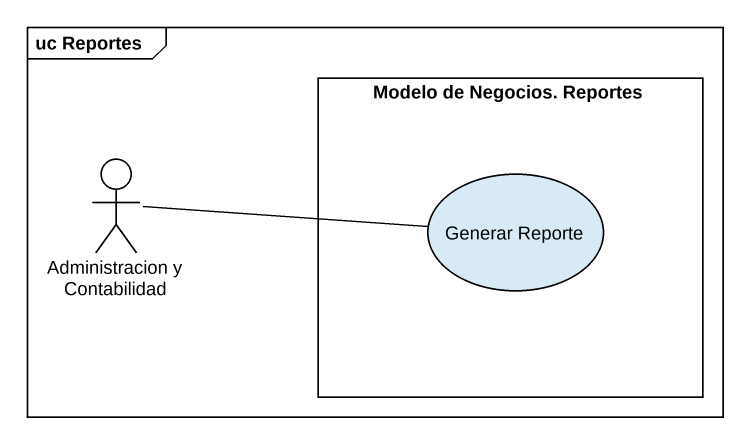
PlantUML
@startuml
mainframe uc Reportes
rectangle "Modelo de Negocios. Reportes" as Modelo_de_Negocios_Reportes {
  usecase "Generar Reporte" as Generar_Reporte
}
actor "Administracion y Contabilidad" as Administracion_y
Administracion_y -right- Generar_Reporte
@enduml
